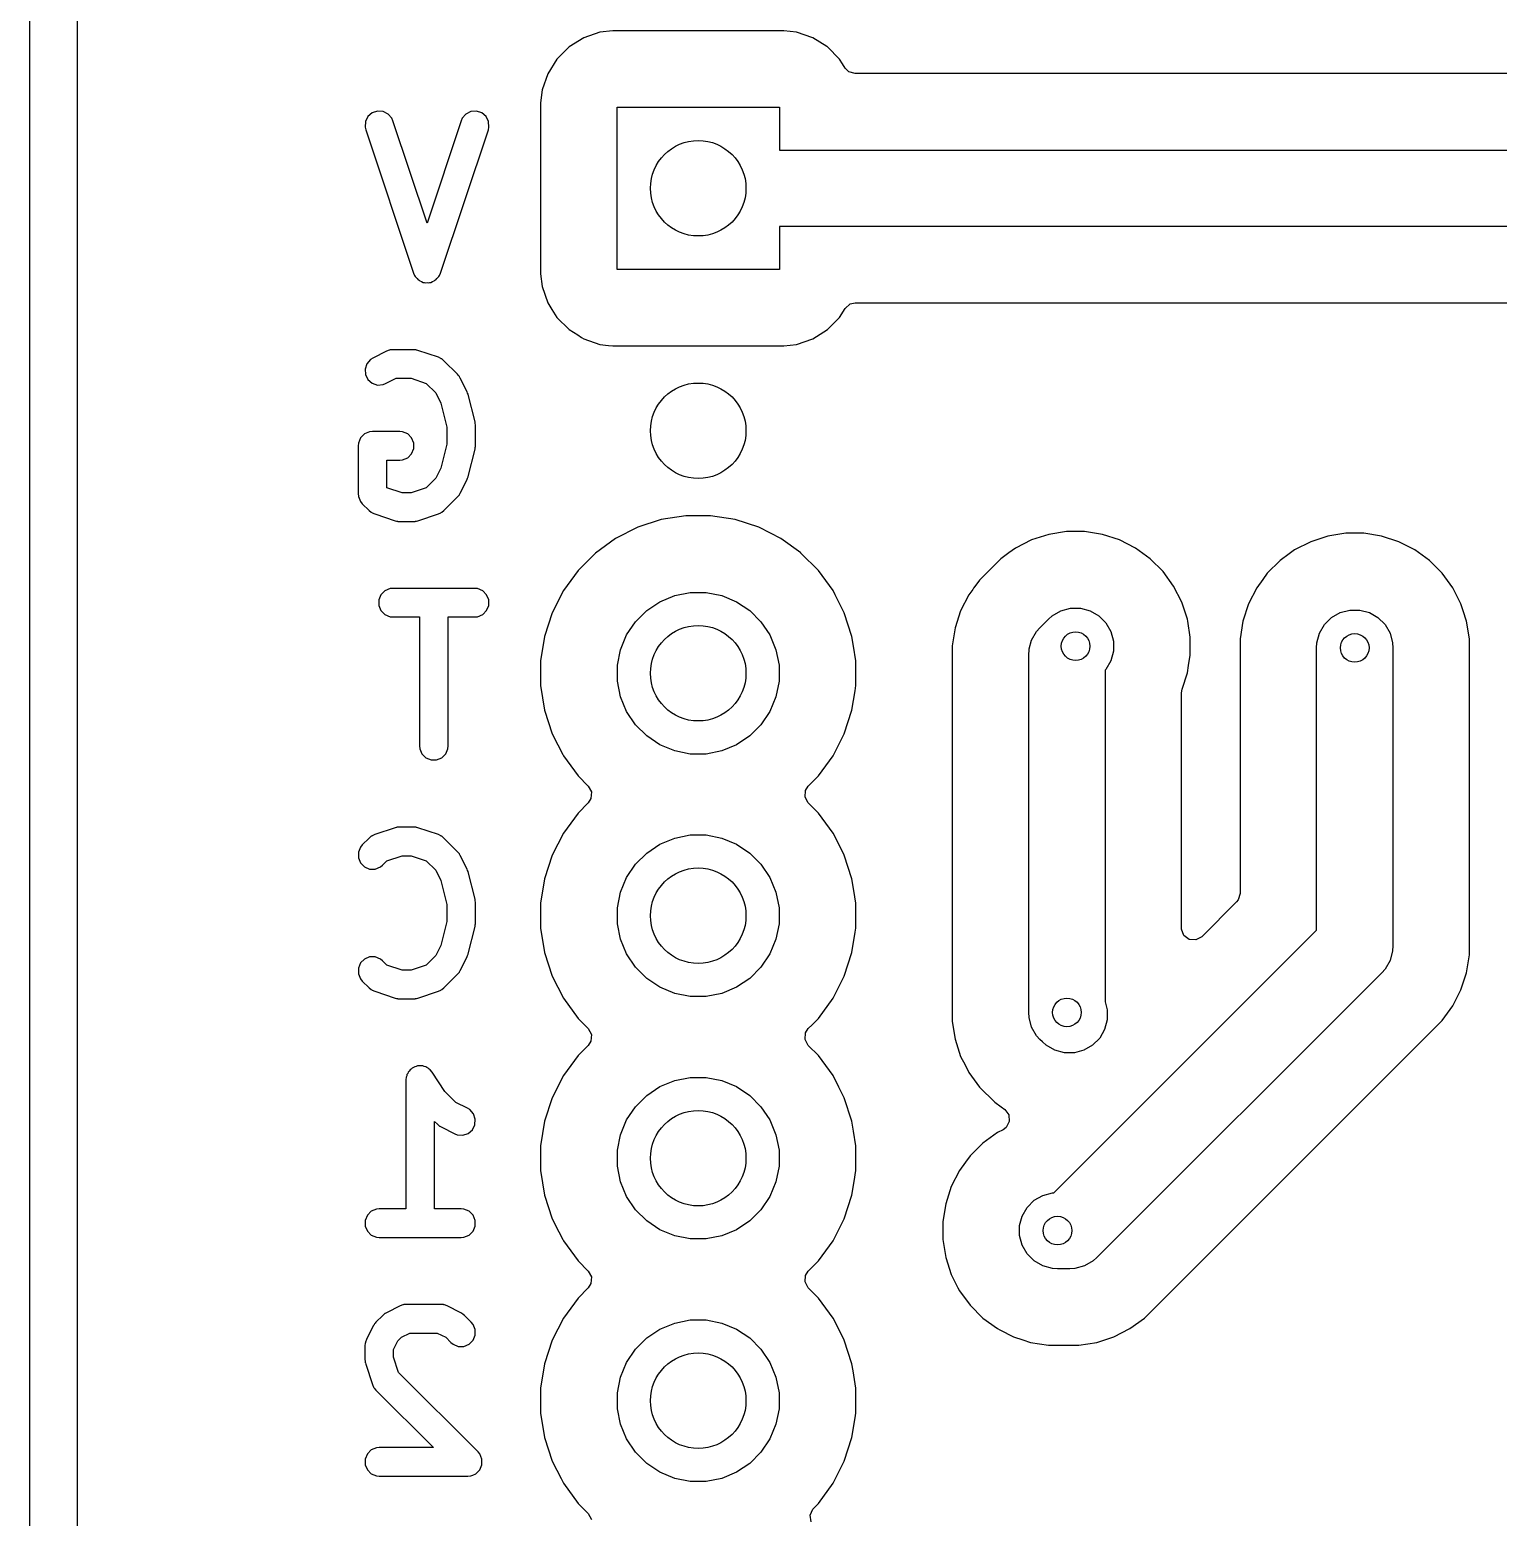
# Model space of a CAD drawing. Extents: x 44.5 to 133, y -119 to -55.5.
# Drawn here: x 44.5 to 59.88, y -101.88 to -86.3 of the extents above; entities that cross this region are included whole.
import ezdxf

# ---------------------------------------------------------------- set-up
doc = ezdxf.new("R2010")
doc.units = 0
doc.layers.add('BLACK', color=7, linetype='CONTINUOUS')

msp = doc.modelspace()

# ---------------------------------------------------------------- linework, layer by layer
at = {"layer": 'BLACK', "linetype": 'CONTINUOUS'}
for p, q in [((44.5, -119), (44.5, -55.5)), ((45.0005, -88.957553), (45.0005, -85.497625)), ((50.605039, -86.3095), (50.47075, -86.32463)), ((50.605046, -86.3095), (50.605039, -86.3095)), ((52.394954, -86.3095), (50.605046, -86.3095)), ((52.39496, -86.3095), (52.394954, -86.3095)), ((52.529249, -86.32463), (52.39496, -86.3095)), ((50.300476, -86.384211), (50.147737, -86.480184)), ((50.470745, -86.324631), (50.300476, -86.384211)), ((50.47075, -86.32463), (50.470745, -86.324631)), ((52.529254, -86.324631), (52.529249, -86.32463)), ((52.699523, -86.384211), (52.529254, -86.324631)), ((52.84658, -86.476614), (52.699523, -86.384211)), ((50.020184, -86.607737), (49.924211, -86.760476)), ((50.147737, -86.480184), (50.020184, -86.607737)), ((52.852262, -86.480184), (52.84658, -86.476614)), ((52.979816, -86.607738), (52.852262, -86.480184)), ((53.010351, -86.656334), (52.979816, -86.607738)), ((49.924211, -86.760476), (49.864631, -86.930745)), ((53.038713, -86.701472), (53.010351, -86.656334)), ((53.076668, -86.739815), (53.038713, -86.701472)), ((53.143707, -86.7595), (53.076668, -86.739815)), ((62.095919, -86.7595), (53.143707, -86.7595)), ((49.86463, -86.93075), (49.8495, -87.065039)), ((49.864631, -86.930745), (49.86463, -86.93075)), ((49.8495, -87.065039), (49.8495, -88.85496)), ((48.041275, -87.208861), (48.015101, -87.261208)), ((48.085489, -87.170514), (48.041275, -87.208861)), ((48.141013, -87.152006), (48.085489, -87.170514)), ((48.199394, -87.156155), (48.141013, -87.152006)), ((48.251741, -87.182329), (48.199394, -87.156155)), ((48.290088, -87.226543), (48.251741, -87.182329)), ((48.302076, -87.253394), (48.290088, -87.226543)), ((49.02946, -87.226543), (49.017472, -87.253394)), ((49.067807, -87.182328), (49.02946, -87.226543)), ((49.120155, -87.156155), (49.067807, -87.182328)), ((49.178535, -87.152005), (49.120155, -87.156155)), ((49.234059, -87.170514), (49.178535, -87.152005)), ((49.278273, -87.208861), (49.234059, -87.170514)), ((49.304447, -87.261208), (49.278273, -87.208861)), ((50.65, -88.81), (50.65, -87.11)), ((50.65, -87.11), (52.35, -87.11)), ((52.35, -87.11), (52.35, -87.56)), ((48.015101, -87.261208), (48.010952, -87.319589)), ((48.010952, -87.319589), (48.017472, -87.348262)), ((48.017472, -87.348262), (48.517472, -88.848262)), ((48.659774, -88.326486), (48.302076, -87.253394)), ((49.017472, -87.253394), (48.659774, -88.326486)), ((48.802076, -88.848262), (49.302077, -87.348262)), ((49.302077, -87.348262), (49.308597, -87.319588)), ((49.308597, -87.319588), (49.304447, -87.261208)), ((52.35, -87.56), (53.5517, -87.56)), ((53.5517, -87.56), (62.99, -87.56)), ((53.5517, -88.36), (52.35, -88.36)), ((52.35, -88.36), (52.35, -88.81)), ((63.69, -88.36), (53.5517, -88.36)), ((52.35, -88.81), (50.65, -88.81)), ((45.0005, -91.457553), (45.0005, -88.957553)), ((48.517472, -88.848262), (48.52946, -88.875113)), ((48.52946, -88.875113), (48.536482, -88.88321)), ((48.536482, -88.88321), (48.541275, -88.892795)), ((48.541275, -88.892795), (48.555481, -88.905116)), ((48.555481, -88.905116), (48.567807, -88.919328)), ((48.567807, -88.919328), (48.577394, -88.924121)), ((48.577394, -88.924121), (48.585489, -88.931142)), ((48.585489, -88.931142), (48.603331, -88.937089)), ((48.603331, -88.937089), (48.620155, -88.945501)), ((48.620155, -88.945501), (48.630845, -88.94626)), ((48.630845, -88.94626), (48.641013, -88.94965)), ((48.641013, -88.94965), (48.659769, -88.948317)), ((48.659769, -88.948317), (48.678535, -88.949651)), ((48.678535, -88.949651), (48.688705, -88.94626)), ((48.688705, -88.94626), (48.699394, -88.945501)), ((48.699394, -88.945501), (48.716215, -88.93709)), ((48.716215, -88.93709), (48.734059, -88.931142)), ((48.734059, -88.931142), (48.742155, -88.924119)), ((48.742155, -88.924119), (48.751741, -88.919327)), ((48.751741, -88.919327), (48.764064, -88.905118)), ((48.764064, -88.905118), (48.778273, -88.892795)), ((48.778273, -88.892795), (48.783065, -88.883209)), ((48.783065, -88.883209), (48.790088, -88.875113)), ((48.790088, -88.875113), (48.802076, -88.848262)), ((49.8495, -88.85496), (49.86463, -88.989249)), ((49.86463, -88.989249), (49.864631, -88.989254)), ((49.864631, -88.989254), (49.924211, -89.159523)), ((49.924211, -89.159523), (49.96793, -89.229101)), ((49.96793, -89.229101), (50.020184, -89.312262)), ((52.979816, -89.312262), (53.038713, -89.218528)), ((53.038713, -89.218528), (53.091048, -89.172237)), ((53.091048, -89.172237), (53.143707, -89.1605)), ((53.143707, -89.1605), (53.457219, -89.1605)), ((53.457219, -89.1605), (62.219114, -89.1605)), ((50.020184, -89.312262), (50.147738, -89.439816)), ((52.852262, -89.439816), (52.979816, -89.312262)), ((50.147738, -89.439816), (50.23808, -89.496582)), ((50.23808, -89.496582), (50.277902, -89.521604)), ((50.277902, -89.521604), (50.300478, -89.535789)), ((50.300478, -89.535789), (50.470745, -89.595368)), ((52.529255, -89.595368), (52.699522, -89.535789)), ((52.699522, -89.535789), (52.852262, -89.439816)), ((48.092692, -89.738093), (48.067806, -89.753758)), ((48.23555, -89.666664), (48.092692, -89.738093)), ((48.263013, -89.656154), (48.23555, -89.666664)), ((48.26839, -89.655771), (48.263013, -89.656154)), ((48.273368, -89.65371), (48.26839, -89.655771)), ((48.302632, -89.650828), (48.273368, -89.65371)), ((48.516917, -89.650828), (48.302632, -89.650828)), ((48.531728, -89.652286), (48.516917, -89.650828)), ((48.535678, -89.652006), (48.531728, -89.652286)), ((48.540872, -89.653187), (48.535678, -89.652006)), ((48.546181, -89.65371), (48.540872, -89.653187)), ((48.549843, -89.655227), (48.546181, -89.65371)), ((48.564351, -89.658526), (48.549843, -89.655227)), ((48.778637, -89.729954), (48.564351, -89.658526)), ((48.805488, -89.741943), (48.778637, -89.729954)), ((48.809558, -89.745473), (48.805488, -89.741943)), ((48.814538, -89.747536), (48.809558, -89.745473)), ((50.470745, -89.595368), (50.47075, -89.595369)), ((50.47075, -89.595369), (50.561246, -89.605565)), ((50.561246, -89.605565), (50.60504, -89.610499)), ((50.60504, -89.610499), (50.605043, -89.6105)), ((50.605043, -89.6105), (50.605046, -89.6105)), ((50.605046, -89.6105), (52.394957, -89.6105)), ((52.394957, -89.6105), (52.394958, -89.610499)), ((52.394958, -89.610499), (52.462104, -89.602934)), ((52.462104, -89.602934), (52.529249, -89.595369)), ((52.529249, -89.595369), (52.529252, -89.595368)), ((52.529252, -89.595368), (52.529255, -89.595368)), ((48.02946, -89.797973), (48.010952, -89.853495)), ((48.010952, -89.853495), (48.0151, -89.911876)), ((48.067806, -89.753758), (48.02946, -89.797973)), ((48.837269, -89.766191), (48.814538, -89.747536)), ((48.980126, -89.909048), (48.837269, -89.766191)), ((48.0151, -89.911876), (48.041275, -89.964225)), ((48.041275, -89.964225), (48.08549, -90.002571)), ((48.08549, -90.002571), (48.141012, -90.021079)), ((48.141012, -90.021079), (48.199393, -90.016931)), ((48.199393, -90.016931), (48.226856, -90.006421)), ((48.226856, -90.006421), (48.338042, -89.950828)), ((48.338042, -89.950828), (48.492577, -89.950828)), ((48.492577, -89.950828), (48.650175, -90.003361)), ((48.650175, -90.003361), (48.750782, -90.103968)), ((48.989566, -89.92055), (48.980126, -89.909048)), ((48.992559, -89.923146), (48.989566, -89.92055)), ((48.995397, -89.927655), (48.992559, -89.923146)), ((48.998781, -89.931778), (48.995397, -89.927655)), ((49.000297, -89.93544), (48.998781, -89.931778)), ((49.008224, -89.948032), (49.000297, -89.93544)), ((49.079653, -90.090888), (49.008224, -89.948032)), ((48.750782, -90.103968), (48.803961, -90.210327)), ((48.803961, -90.210327), (48.866917, -90.462148)), ((49.080472, -90.09303), (49.079653, -90.090888)), ((49.081117, -90.0939), (49.080472, -90.09303)), ((49.085501, -90.106171), (49.081117, -90.0939)), ((49.090162, -90.118352), (49.085501, -90.106171)), ((49.090238, -90.119432), (49.090162, -90.118352)), ((49.09101, -90.121591), (49.090238, -90.119432)), ((49.162438, -90.407305), (49.09101, -90.121591)), ((48.059082, -90.510853), (48.00501, -90.533251)), ((48.088346, -90.507971), (48.059082, -90.510853)), ((48.37406, -90.507971), (48.088346, -90.507971)), ((48.403324, -90.510853), (48.37406, -90.507971)), ((48.457396, -90.533251), (48.403324, -90.510853)), ((48.866917, -90.462148), (48.866917, -90.639507)), ((49.163187, -90.412376), (49.162438, -90.407305)), ((49.164035, -90.414421), (49.163187, -90.412376)), ((49.16512, -90.425443), (49.164035, -90.414421)), ((49.16674, -90.436394), (49.16512, -90.425443)), ((49.166414, -90.438581), (49.16674, -90.436394)), ((49.166917, -90.443685), (49.166414, -90.438581)), ((49.166917, -90.657971), (49.166917, -90.443685)), ((47.941228, -90.628707), (47.938346, -90.657971)), ((47.938346, -90.657971), (47.938346, -91.157971)), ((47.963626, -90.574635), (47.941228, -90.628707)), ((48.00501, -90.533251), (47.963626, -90.574635)), ((48.49878, -90.574635), (48.457396, -90.533251)), ((48.521178, -90.628707), (48.49878, -90.574635)), ((48.521178, -90.687235), (48.521178, -90.628707)), ((48.866917, -90.639507), (48.803961, -90.891328)), ((49.164035, -90.687235), (49.16512, -90.676212)), ((49.16512, -90.676212), (49.16674, -90.665262)), ((49.166414, -90.663074), (49.166917, -90.657971)), ((49.16674, -90.665262), (49.166414, -90.663074)), ((48.238346, -91.095839), (48.238346, -90.807971)), ((48.238346, -90.807971), (48.37406, -90.807971)), ((48.37406, -90.807971), (48.403324, -90.805089)), ((48.403324, -90.805089), (48.457396, -90.782691)), ((48.457396, -90.782691), (48.49878, -90.741307)), ((48.49878, -90.741307), (48.521178, -90.687235)), ((49.09101, -90.980065), (49.162438, -90.694351)), ((49.162438, -90.694351), (49.163187, -90.689279)), ((49.163187, -90.689279), (49.164035, -90.687235)), ((48.803961, -90.891328), (48.750782, -90.997688)), ((49.085501, -90.995484), (49.090162, -90.983304)), ((49.090162, -90.983304), (49.090238, -90.982223)), ((49.090238, -90.982223), (49.09101, -90.980065)), ((48.2408, -91.098294), (48.238346, -91.095839)), ((48.398403, -91.150828), (48.2408, -91.098294)), ((48.650176, -91.098294), (48.492574, -91.150828)), ((48.750782, -90.997688), (48.650176, -91.098294)), ((49.008224, -91.153624), (49.079653, -91.010768)), ((49.079653, -91.010768), (49.080472, -91.008625)), ((49.080472, -91.008625), (49.081117, -91.007756)), ((49.081117, -91.007756), (49.085501, -90.995484)), ((47.938346, -91.157971), (47.941228, -91.187235)), ((47.941228, -91.187235), (47.963626, -91.241307)), ((47.963626, -91.241307), (47.963629, -91.24131)), ((47.963629, -91.24131), (47.982279, -91.264036)), ((47.982279, -91.264036), (48.053707, -91.335465)), ((48.492574, -91.150828), (48.398403, -91.150828)), ((48.837269, -91.335466), (48.980126, -91.192608)), ((48.980126, -91.192608), (48.989564, -91.181106)), ((48.989564, -91.181106), (48.992559, -91.17851)), ((48.992559, -91.17851), (48.995399, -91.173996)), ((48.995399, -91.173996), (48.998781, -91.169877)), ((48.998781, -91.169877), (49.000296, -91.166217)), ((49.000296, -91.166217), (49.008224, -91.153624)), ((45.0005, -93.955828), (45.0005, -91.457553)), ((48.053707, -91.335465), (48.076438, -91.35412)), ((48.076438, -91.35412), (48.081414, -91.356181)), ((48.081414, -91.356181), (48.085489, -91.359715)), ((48.085489, -91.359715), (48.11234, -91.371703)), ((48.11234, -91.371703), (48.326626, -91.443131)), ((48.326626, -91.443131), (48.341138, -91.44643)), ((48.341138, -91.44643), (48.344796, -91.447946)), ((48.344796, -91.447946), (48.350098, -91.448468)), ((48.350098, -91.448468), (48.3553, -91.449651)), ((48.3553, -91.449651), (48.359254, -91.449369)), ((48.359254, -91.449369), (48.37406, -91.450828)), ((48.37406, -91.450828), (48.516917, -91.450828)), ((48.516917, -91.450828), (48.531722, -91.449369)), ((48.531722, -91.449369), (48.535677, -91.449651)), ((48.535677, -91.449651), (48.540878, -91.448468)), ((48.540878, -91.448468), (48.546181, -91.447946)), ((48.546181, -91.447946), (48.549838, -91.44643)), ((48.549838, -91.44643), (48.564351, -91.443131)), ((48.564351, -91.443131), (48.778637, -91.371703)), ((48.778637, -91.371703), (48.805488, -91.359715)), ((48.805488, -91.359715), (48.809559, -91.356183)), ((48.809559, -91.356183), (48.814539, -91.354121)), ((48.814539, -91.354121), (48.837269, -91.335466)), ((51.113506, -91.43014), (50.866423, -91.510422)), ((51.370098, -91.3895), (51.113506, -91.43014)), ((51.370103, -91.3895), (51.370098, -91.3895)), ((51.629897, -91.3895), (51.370103, -91.3895)), ((51.629902, -91.3895), (51.629897, -91.3895)), ((51.886493, -91.43014), (51.629902, -91.3895)), ((52.133576, -91.510422), (51.886493, -91.43014)), ((50.866423, -91.510422), (50.634945, -91.628368)), ((52.255497, -91.572545), (52.133576, -91.510422)), ((52.365051, -91.628366), (52.255497, -91.572545)), ((55.170181, -91.585259), (54.990463, -91.643654)), ((55.356814, -91.5557), (55.170181, -91.585259)), ((55.356819, -91.5557), (55.356814, -91.5557)), ((55.545782, -91.5557), (55.356819, -91.5557)), ((55.545787, -91.5557), (55.545782, -91.5557)), ((55.732414, -91.585259), (55.545787, -91.5557)), ((55.732416, -91.585259), (55.732414, -91.585259)), ((55.732418, -91.58526), (55.732416, -91.585259)), ((55.912132, -91.643653), (55.732418, -91.58526)), ((58.093481, -91.603459), (57.913763, -91.661854)), ((58.280114, -91.5739), (58.093481, -91.603459)), ((58.280119, -91.5739), (58.280114, -91.5739)), ((58.469081, -91.5739), (58.280119, -91.5739)), ((58.469086, -91.5739), (58.469081, -91.5739)), ((58.655718, -91.603459), (58.469086, -91.5739)), ((58.835436, -91.661854), (58.655718, -91.603459)), ((50.634945, -91.628368), (50.424774, -91.781066)), ((52.365053, -91.628367), (52.365051, -91.628366)), ((52.365054, -91.628368), (52.365053, -91.628367)), ((52.572666, -91.779207), (52.365054, -91.628368)), ((54.8221, -91.72944), (54.753603, -91.779207)), ((54.990463, -91.643654), (54.8221, -91.72944)), ((56.080499, -91.72944), (55.912132, -91.643653)), ((56.233374, -91.84051), (56.080499, -91.72944)), ((57.7454, -91.74764), (57.686741, -91.790259)), ((57.913763, -91.661854), (57.7454, -91.74764)), ((58.975045, -91.732989), (58.835436, -91.661854)), ((59.003799, -91.74764), (58.975045, -91.732989)), ((59.156673, -91.85871), (59.003799, -91.74764)), ((50.424768, -91.781071), (50.241071, -91.964768)), ((50.424774, -91.781066), (50.424768, -91.781071)), ((52.575229, -91.781069), (52.572666, -91.779207)), ((52.758931, -91.964771), (52.575229, -91.781069)), ((54.669223, -91.840513), (54.444812, -92.064923)), ((54.669225, -91.840512), (54.669223, -91.840513)), ((54.669227, -91.84051), (54.669225, -91.840512)), ((54.753603, -91.779207), (54.669227, -91.84051)), ((56.36699, -91.974126), (56.233374, -91.84051)), ((57.592524, -91.858712), (57.458912, -91.992324)), ((57.592525, -91.858712), (57.592524, -91.858712)), ((57.592527, -91.85871), (57.592525, -91.858712)), ((57.686741, -91.790259), (57.592527, -91.85871)), ((59.29029, -91.992327), (59.156673, -91.85871)), ((50.241066, -91.964774), (50.088368, -92.174945)), ((50.241071, -91.964768), (50.241066, -91.964774)), ((52.911634, -92.174949), (52.758931, -91.964771)), ((54.444807, -92.064929), (54.386488, -92.1452)), ((54.444812, -92.064923), (54.444807, -92.064929)), ((56.47806, -92.127001), (56.36699, -91.974126)), ((57.41121, -92.057979), (57.34784, -92.1452)), ((57.45891, -91.992327), (57.41121, -92.057979)), ((57.458912, -91.992325), (57.45891, -91.992327)), ((57.458912, -91.992324), (57.458912, -91.992325)), ((59.40136, -92.145201), (59.29029, -91.992327)), ((48.177912, -92.217492), (48.155514, -92.271564)), ((48.219296, -92.176108), (48.177912, -92.217492)), ((48.273368, -92.15371), (48.219296, -92.176108)), ((48.302632, -92.150828), (48.273368, -92.15371)), ((49.159774, -92.150828), (48.302632, -92.150828)), ((49.189038, -92.15371), (49.159774, -92.150828)), ((49.24311, -92.176108), (49.189038, -92.15371)), ((49.284494, -92.217492), (49.24311, -92.176108)), ((49.306892, -92.271564), (49.284494, -92.217492)), ((50.088368, -92.174945), (49.970422, -92.406423)), ((51.099313, -92.290367), (51.253258, -92.226601)), ((51.253258, -92.226601), (51.416685, -92.194093)), ((51.416685, -92.194093), (51.583315, -92.194093)), ((51.583315, -92.194093), (51.746742, -92.226601)), ((51.746742, -92.226601), (51.900687, -92.290367)), ((52.933468, -92.217801), (52.911634, -92.174949)), ((53.029577, -92.406423), (52.933468, -92.217801)), ((54.33374, -92.2178), (54.247954, -92.386163)), ((54.374899, -92.161151), (54.33374, -92.2178)), ((54.382788, -92.150292), (54.374899, -92.161151)), ((54.386488, -92.1452), (54.382788, -92.150292)), ((56.563847, -92.295368), (56.47806, -92.127001)), ((57.34784, -92.1452), (57.262054, -92.313563)), ((59.416515, -92.174945), (59.40136, -92.145201)), ((59.487145, -92.313563), (59.416515, -92.174945)), ((48.155514, -92.271564), (48.155514, -92.330092)), ((48.155514, -92.330092), (48.177912, -92.384164)), ((48.177912, -92.384164), (48.219296, -92.425548)), ((49.24311, -92.425548), (49.284494, -92.384164)), ((49.284494, -92.384164), (49.306892, -92.330092)), ((49.306892, -92.330092), (49.306892, -92.271564)), ((50.842941, -92.500766), (50.960766, -92.382941)), ((50.960766, -92.382941), (51.099313, -92.290367)), ((51.900687, -92.290367), (52.039234, -92.382941)), ((52.039234, -92.382941), (52.157059, -92.500766)), ((54.247954, -92.386163), (54.189559, -92.565881)), ((55.207795, -92.438859), (55.298227, -92.386648)), ((55.298227, -92.386648), (55.39909, -92.359622)), ((55.39909, -92.359622), (55.50351, -92.359622)), ((55.50351, -92.359622), (55.604374, -92.386648)), ((55.604374, -92.386648), (55.694805, -92.438859)), ((56.62224, -92.475082), (56.563847, -92.295368)), ((57.262054, -92.313563), (57.203659, -92.493281)), ((58.221527, -92.404848), (58.32239, -92.377822)), ((58.32239, -92.377822), (58.42681, -92.377822)), ((58.42681, -92.377822), (58.527673, -92.404848)), ((59.487145, -92.313565), (59.487145, -92.313563)), ((59.487147, -92.313568), (59.487145, -92.313565)), ((59.510735, -92.386163), (59.487147, -92.313568)), ((59.54554, -92.493281), (59.510735, -92.386163)), ((48.219296, -92.425548), (48.273368, -92.447946)), ((48.273368, -92.447946), (48.302632, -92.450828)), ((48.302632, -92.450828), (48.581203, -92.450828)), ((48.581203, -92.450828), (48.581203, -93.800828)), ((48.881203, -93.800828), (48.881203, -92.450828)), ((48.881203, -92.450828), (49.159774, -92.450828)), ((49.159774, -92.450828), (49.189038, -92.447946)), ((49.189038, -92.447946), (49.24311, -92.425548)), ((49.970422, -92.406423), (49.89014, -92.653506)), ((50.750367, -92.639313), (50.842941, -92.500766)), ((52.157059, -92.500766), (52.249633, -92.639313)), ((53.029577, -92.406425), (53.029577, -92.406423)), ((53.029579, -92.406428), (53.029577, -92.406425)), ((53.10986, -92.653507), (53.029579, -92.406428)), ((55.077657, -92.564157), (55.168458, -92.473357)), ((55.168458, -92.473357), (55.207795, -92.438859)), ((55.694805, -92.438859), (55.768641, -92.512695)), ((55.768641, -92.512695), (55.820852, -92.603126)), ((56.625571, -92.496113), (56.62224, -92.475082)), ((56.6518, -92.661712), (56.625571, -92.496113)), ((57.203659, -92.493281), (57.1741, -92.679913)), ((58.005048, -92.621327), (58.057259, -92.530895)), ((58.057259, -92.530895), (58.131095, -92.457059)), ((58.131095, -92.457059), (58.221527, -92.404848)), ((58.527673, -92.404848), (58.618105, -92.457059)), ((58.618105, -92.457059), (58.691941, -92.530895)), ((58.691941, -92.530895), (58.744152, -92.621327)), ((59.5751, -92.679913), (59.54554, -92.493281)), ((49.89014, -92.653506), (49.8495, -92.910097)), ((50.686601, -92.793258), (50.750367, -92.639313)), ((52.249633, -92.639313), (52.313399, -92.793258)), ((53.12615, -92.756358), (53.10986, -92.653507)), ((54.189559, -92.565881), (54.16, -92.752513)), ((54.966946, -92.783505), (54.990948, -92.693926)), ((54.990948, -92.693926), (55.043159, -92.603495)), ((55.043159, -92.603495), (55.077657, -92.564157)), ((55.820852, -92.603126), (55.847878, -92.70399)), ((55.847878, -92.70399), (55.847878, -92.80841)), ((56.6518, -92.850686), (56.6518, -92.661712)), ((57.1741, -92.679913), (57.1741, -95.346874)), ((57.978022, -92.72219), (58.005048, -92.621327)), ((58.744152, -92.621327), (58.771178, -92.72219)), ((59.5751, -95.989987), (59.5751, -92.679913)), ((50.654093, -92.956685), (50.686601, -92.793258)), ((52.313399, -92.793258), (52.345907, -92.956685)), ((53.1505, -92.910097), (53.12615, -92.756358)), ((54.16, -92.752513), (54.16, -96.687386)), ((54.9605, -92.847), (54.963922, -92.79479)), ((54.9605, -96.5929), (54.9605, -92.847)), ((54.963922, -92.79479), (54.966946, -92.783505)), ((55.847878, -92.80841), (55.820852, -92.909273)), ((56.634906, -92.95735), (56.6518, -92.850686)), ((57.9746, -92.7744), (57.978022, -92.72219)), ((57.9746, -95.729814), (57.9746, -92.7744)), ((58.771178, -92.72219), (58.7746, -92.7744)), ((58.7746, -92.7744), (58.7746, -95.8955)), ((49.8495, -92.910097), (49.8495, -93.169902)), ((50.654093, -93.123315), (50.654093, -92.956685)), ((52.345907, -92.956685), (52.345907, -93.123315)), ((53.1505, -93.169902), (53.1505, -92.910097)), ((55.768641, -92.999705), (55.7605, -93.008987)), ((55.7605, -93.008987), (55.7605, -96.482972)), ((55.820852, -92.909273), (55.768641, -92.999705)), ((56.62224, -93.037318), (56.634906, -92.95735)), ((49.8495, -93.169902), (49.89014, -93.426493)), ((50.686601, -93.286742), (50.654093, -93.123315)), ((52.345907, -93.123315), (52.313399, -93.286742)), ((53.14215, -93.222619), (53.1505, -93.169902)), ((56.567068, -93.207117), (56.62224, -93.037318)), ((50.750367, -93.440687), (50.686601, -93.286742)), ((52.313399, -93.286742), (52.249633, -93.440687)), ((53.10986, -93.426493), (53.14215, -93.222619)), ((56.561, -93.245433), (56.567068, -93.207117)), ((56.561, -95.711974), (56.561, -93.245433)), ((49.89014, -93.426493), (49.970422, -93.673576)), ((50.842941, -93.579234), (50.750367, -93.440687)), ((52.249633, -93.440687), (52.157059, -93.579234)), ((53.029579, -93.673572), (53.10986, -93.426493)), ((50.960766, -93.697059), (50.842941, -93.579234)), ((52.157059, -93.579234), (52.039234, -93.697059)), ((49.970422, -93.673576), (50.030305, -93.7911)), ((50.030305, -93.7911), (50.081134, -93.890858)), ((51.099313, -93.789633), (50.960766, -93.697059)), ((51.253258, -93.853399), (51.099313, -93.789633)), ((51.900687, -93.789633), (51.746742, -93.853399)), ((52.039234, -93.697059), (51.900687, -93.789633)), ((52.911634, -93.905051), (53.029579, -93.673572)), ((48.581203, -93.800828), (48.584085, -93.830092)), ((48.584085, -93.830092), (48.606483, -93.884164)), ((48.606483, -93.884164), (48.647867, -93.925548)), ((48.647867, -93.925548), (48.701939, -93.947946)), ((48.701939, -93.947946), (48.760467, -93.947946)), ((48.760467, -93.947946), (48.814539, -93.925548)), ((48.814539, -93.925548), (48.855923, -93.884164)), ((48.855923, -93.884164), (48.878321, -93.830092)), ((48.878321, -93.830092), (48.881203, -93.800828)), ((50.081134, -93.890858), (50.088368, -93.905054)), ((50.088368, -93.905054), (50.241066, -94.115225)), ((51.416685, -93.885907), (51.253258, -93.853399)), ((51.583315, -93.885907), (51.416685, -93.885907)), ((51.746742, -93.853399), (51.583315, -93.885907)), ((52.758931, -94.115229), (52.911634, -93.905051)), ((45.0005, -96.457553), (45.0005, -93.955828)), ((50.241066, -94.115225), (50.241071, -94.115231)), ((50.241071, -94.115231), (50.348159, -94.222319)), ((50.348159, -94.222319), (50.381644, -94.283642)), ((52.62334, -94.266666), (52.651841, -94.222319)), ((52.651841, -94.222319), (52.691841, -94.182319)), ((52.691841, -94.182319), (52.758931, -94.115229)), ((50.348159, -94.397681), (50.241071, -94.504768)), ((50.37666, -94.353334), (50.348159, -94.397681)), ((50.381644, -94.283642), (50.37666, -94.353334)), ((52.618356, -94.336358), (52.62334, -94.266666)), ((52.651841, -94.397681), (52.618356, -94.336358)), ((52.758931, -94.504771), (52.651841, -94.397681)), ((50.241066, -94.504774), (50.088368, -94.714945)), ((50.241071, -94.504768), (50.241066, -94.504774)), ((52.911634, -94.714949), (52.758931, -94.504771)), ((48.11234, -94.729955), (48.085489, -94.741943)), ((48.326625, -94.658526), (48.11234, -94.729955)), ((48.341134, -94.655226), (48.326625, -94.658526)), ((48.344796, -94.65371), (48.341134, -94.655226)), ((48.350104, -94.653187), (48.344796, -94.65371)), ((48.355299, -94.652006), (48.350104, -94.653187)), ((48.359248, -94.652286), (48.355299, -94.652006)), ((48.37406, -94.650828), (48.359248, -94.652286)), ((48.516917, -94.650828), (48.37406, -94.650828)), ((48.531728, -94.652286), (48.516917, -94.650828)), ((48.535678, -94.652006), (48.531728, -94.652286)), ((48.540872, -94.653187), (48.535678, -94.652006)), ((48.546181, -94.65371), (48.540872, -94.653187)), ((48.549843, -94.655227), (48.546181, -94.65371)), ((48.564351, -94.658526), (48.549843, -94.655227)), ((48.778637, -94.729954), (48.564351, -94.658526)), ((48.805488, -94.741943), (48.778637, -94.729954)), ((50.088368, -94.714945), (49.970422, -94.946423)), ((52.974762, -94.838845), (52.911634, -94.714949)), ((47.963625, -94.86035), (47.941228, -94.914422)), ((47.98228, -94.837619), (47.963625, -94.86035)), ((48.053708, -94.766191), (47.98228, -94.837619)), ((48.076438, -94.747536), (48.053708, -94.766191)), ((48.081418, -94.745472), (48.076438, -94.747536)), ((48.085489, -94.741943), (48.081418, -94.745472)), ((48.809558, -94.745473), (48.805488, -94.741943)), ((48.814538, -94.747536), (48.809558, -94.745473)), ((48.837269, -94.766191), (48.814538, -94.747536)), ((48.980126, -94.909048), (48.837269, -94.766191)), ((50.960766, -94.922941), (51.099313, -94.830367)), ((51.099313, -94.830367), (51.253258, -94.766601)), ((51.253258, -94.766601), (51.416685, -94.734093)), ((51.416685, -94.734093), (51.583315, -94.734093)), ((51.583315, -94.734093), (51.746742, -94.766601)), ((51.746742, -94.766601), (51.900687, -94.830367)), ((51.900687, -94.830367), (52.039234, -94.922941)), ((53.029577, -94.946423), (52.974762, -94.838845)), ((47.941228, -94.914422), (47.941228, -94.972948)), ((47.941228, -94.972948), (47.963625, -95.02702)), ((47.963625, -95.02702), (48.005011, -95.068406)), ((48.194412, -95.049751), (48.240801, -95.003361)), ((48.240801, -95.003361), (48.398403, -94.950828)), ((48.398403, -94.950828), (48.492577, -94.950828)), ((48.492577, -94.950828), (48.650175, -95.003361)), ((48.650175, -95.003361), (48.750782, -95.103968)), ((48.989566, -94.92055), (48.980126, -94.909048)), ((48.992559, -94.923146), (48.989566, -94.92055)), ((48.995397, -94.927655), (48.992559, -94.923146)), ((48.998781, -94.931778), (48.995397, -94.927655)), ((49.000297, -94.93544), (48.998781, -94.931778)), ((49.008224, -94.948032), (49.000297, -94.93544)), ((49.079653, -95.090888), (49.008224, -94.948032)), ((49.970422, -94.946423), (49.89014, -95.193506)), ((50.750367, -95.179313), (50.842941, -95.040766)), ((50.842941, -95.040766), (50.960766, -94.922941)), ((52.039234, -94.922941), (52.157059, -95.040766)), ((52.157059, -95.040766), (52.249633, -95.179313)), ((53.029577, -94.946425), (53.029577, -94.946423)), ((53.029579, -94.946428), (53.029577, -94.946425)), ((53.10986, -95.193507), (53.029579, -94.946428)), ((48.005011, -95.068406), (48.059083, -95.090803)), ((48.059083, -95.090803), (48.117609, -95.090803)), ((48.117609, -95.090803), (48.171681, -95.068406)), ((48.171681, -95.068406), (48.194412, -95.049751)), ((48.750782, -95.103968), (48.803961, -95.210327)), ((49.080472, -95.09303), (49.079653, -95.090888)), ((49.081117, -95.0939), (49.080472, -95.09303)), ((49.085501, -95.106171), (49.081117, -95.0939)), ((49.090162, -95.118352), (49.085501, -95.106171)), ((49.090238, -95.119432), (49.090162, -95.118352)), ((49.09101, -95.121591), (49.090238, -95.119432)), ((49.162438, -95.407305), (49.09101, -95.121591)), ((49.89014, -95.193506), (49.8495, -95.450097)), ((50.686601, -95.333258), (50.750367, -95.179313)), ((52.249633, -95.179313), (52.313399, -95.333258)), ((53.128947, -95.314021), (53.10986, -95.193507)), ((48.803961, -95.210327), (48.866917, -95.462148)), ((50.654093, -95.496685), (50.686601, -95.333258)), ((52.313399, -95.333258), (52.345907, -95.496685)), ((53.1505, -95.450097), (53.128947, -95.314021)), ((57.1741, -95.346874), (57.154415, -95.413913)), ((48.866917, -95.462148), (48.866917, -95.639507)), ((49.163187, -95.412376), (49.162438, -95.407305)), ((49.164035, -95.414421), (49.163187, -95.412376)), ((49.16512, -95.425443), (49.164035, -95.414421)), ((49.16674, -95.436394), (49.16512, -95.425443)), ((49.166414, -95.438581), (49.16674, -95.436394)), ((49.166917, -95.443685), (49.166414, -95.438581)), ((49.166917, -95.657971), (49.166917, -95.443685)), ((49.8495, -95.450097), (49.8495, -95.709902)), ((50.654093, -95.663315), (50.654093, -95.496685)), ((52.345907, -95.496685), (52.345907, -95.663315)), ((53.1505, -95.709902), (53.1505, -95.450097)), ((57.137781, -95.434555), (56.772681, -95.799655)), ((57.154415, -95.413913), (57.137781, -95.434555)), ((48.866917, -95.639507), (48.803961, -95.891328)), ((49.16512, -95.676212), (49.16674, -95.665262)), ((49.166414, -95.663074), (49.166917, -95.657971)), ((49.16674, -95.665262), (49.166414, -95.663074)), ((50.686601, -95.826742), (50.654093, -95.663315)), ((52.345907, -95.663315), (52.313399, -95.826742)), ((49.09101, -95.980065), (49.162438, -95.694351)), ((49.162438, -95.694351), (49.163187, -95.689279)), ((49.163187, -95.689279), (49.164035, -95.687235)), ((49.164035, -95.687235), (49.16512, -95.676212)), ((49.8495, -95.709902), (49.89014, -95.966493)), ((53.10986, -95.966493), (53.143961, -95.751186)), ((53.143961, -95.751186), (53.1505, -95.709902)), ((55.223596, -98.480817), (57.9746, -95.729814)), ((56.561316, -95.72082), (56.561, -95.711974)), ((56.585733, -95.786284), (56.561316, -95.72082)), ((56.641666, -95.828156), (56.585733, -95.786284)), ((56.772681, -95.799655), (56.711358, -95.83314)), ((48.803961, -95.891328), (48.750782, -95.997688)), ((49.89014, -95.966493), (49.970422, -96.213576)), ((50.750367, -95.980687), (50.686601, -95.826742)), ((52.313399, -95.826742), (52.249633, -95.980687)), ((53.029579, -96.213572), (53.10986, -95.966493)), ((56.711358, -95.83314), (56.641666, -95.828156)), ((58.771178, -95.94771), (58.744152, -96.048574)), ((58.7746, -95.8955), (58.771178, -95.94771)), ((47.963626, -96.074635), (47.941228, -96.128707)), ((47.941228, -96.128707), (47.941228, -96.187233)), ((48.005012, -96.03325), (47.963626, -96.074635)), ((48.059084, -96.010853), (48.005012, -96.03325)), ((48.11761, -96.010853), (48.059084, -96.010853)), ((48.171682, -96.033251), (48.11761, -96.010853)), ((48.194413, -96.051906), (48.171682, -96.033251)), ((48.2408, -96.098294), (48.194413, -96.051906)), ((48.398403, -96.150828), (48.2408, -96.098294)), ((48.650176, -96.098294), (48.492574, -96.150828)), ((48.750782, -95.997688), (48.650176, -96.098294)), ((49.008224, -96.153624), (49.079653, -96.010768)), ((49.079653, -96.010768), (49.080472, -96.008625)), ((49.080472, -96.008625), (49.081117, -96.007756)), ((49.081117, -96.007756), (49.085501, -95.995484)), ((49.085501, -95.995484), (49.090162, -95.983304)), ((49.090162, -95.983304), (49.090238, -95.982223)), ((49.090238, -95.982223), (49.09101, -95.980065)), ((50.842941, -96.119234), (50.750367, -95.980687)), ((50.960766, -96.237059), (50.842941, -96.119234)), ((52.157059, -96.119234), (52.039234, -96.237059)), ((52.249633, -95.980687), (52.157059, -96.119234)), ((58.744152, -96.048574), (58.691941, -96.139005)), ((59.54554, -96.176618), (59.558677, -96.093668)), ((59.558677, -96.093668), (59.5751, -95.989987)), ((47.941228, -96.187233), (47.963625, -96.241305)), ((47.963625, -96.241305), (47.982279, -96.264036)), ((47.982279, -96.264036), (48.053707, -96.335465)), ((48.492574, -96.150828), (48.398403, -96.150828)), ((48.837269, -96.335466), (48.980126, -96.192608)), ((48.980126, -96.192608), (48.989564, -96.181106)), ((48.989564, -96.181106), (48.992559, -96.17851)), ((48.992559, -96.17851), (48.995399, -96.173996)), ((48.995399, -96.173996), (48.998781, -96.169877)), ((48.998781, -96.169877), (49.000296, -96.166217)), ((49.000296, -96.166217), (49.008224, -96.153624)), ((49.970422, -96.213576), (50.088368, -96.445054)), ((51.099313, -96.329633), (50.960766, -96.237059)), ((52.039234, -96.237059), (51.900687, -96.329633)), ((52.911634, -96.445051), (53.029579, -96.213572)), ((58.657443, -96.178343), (55.674643, -99.161143)), ((58.691941, -96.139005), (58.657443, -96.178343)), ((59.487147, -96.356332), (59.54554, -96.176618)), ((48.053707, -96.335465), (48.076438, -96.35412)), ((48.076438, -96.35412), (48.081414, -96.356181)), ((48.081414, -96.356181), (48.085489, -96.359715)), ((48.085489, -96.359715), (48.11234, -96.371703)), ((48.11234, -96.371703), (48.326626, -96.443131)), ((48.326626, -96.443131), (48.341138, -96.44643)), ((48.549838, -96.44643), (48.564351, -96.443131)), ((48.564351, -96.443131), (48.778637, -96.371703)), ((48.778637, -96.371703), (48.805488, -96.359715)), ((48.805488, -96.359715), (48.809559, -96.356183)), ((48.809559, -96.356183), (48.814539, -96.354121)), ((48.814539, -96.354121), (48.837269, -96.335466)), ((50.088368, -96.445054), (50.241066, -96.655225)), ((51.253258, -96.393399), (51.099313, -96.329633)), ((51.416685, -96.425907), (51.253258, -96.393399)), ((51.583315, -96.425907), (51.416685, -96.425907)), ((51.746742, -96.393399), (51.583315, -96.425907)), ((51.900687, -96.329633), (51.746742, -96.393399)), ((52.758931, -96.655229), (52.911634, -96.445051)), ((59.40136, -96.524699), (59.487147, -96.356332)), ((45.0005, -98.955828), (45.0005, -96.457553)), ((48.341138, -96.44643), (48.344796, -96.447946)), ((48.344796, -96.447946), (48.350098, -96.448468)), ((48.350098, -96.448468), (48.3553, -96.449651)), ((48.3553, -96.449651), (48.359254, -96.449369)), ((48.359254, -96.449369), (48.37406, -96.450828)), ((48.37406, -96.450828), (48.516917, -96.450828)), ((48.516917, -96.450828), (48.531722, -96.449369)), ((48.531722, -96.449369), (48.535677, -96.449651)), ((48.535677, -96.449651), (48.540878, -96.448468)), ((48.540878, -96.448468), (48.546181, -96.447946)), ((48.546181, -96.447946), (48.549838, -96.44643)), ((54.963922, -96.64511), (54.9605, -96.5929)), ((55.7605, -96.482972), (55.782878, -96.56649)), ((55.782878, -96.56649), (55.782878, -96.67091)), ((59.29029, -96.677574), (59.40136, -96.524699)), ((50.241066, -96.655225), (50.241071, -96.655231)), ((50.241071, -96.655231), (50.348159, -96.762319)), ((52.651841, -96.762319), (52.691841, -96.722319)), ((52.691841, -96.722319), (52.758931, -96.655229)), ((54.16, -96.687386), (54.189559, -96.874018)), ((54.990948, -96.745974), (54.963922, -96.64511)), ((55.043159, -96.836405), (54.990948, -96.745974)), ((55.782878, -96.67091), (55.755852, -96.771774)), ((56.173874, -99.79399), (59.29029, -96.677574)), ((50.348159, -96.762319), (50.381644, -96.823642)), ((50.37666, -96.893334), (50.348159, -96.937681)), ((50.381644, -96.823642), (50.37666, -96.893334)), ((52.618356, -96.876358), (52.62334, -96.806666)), ((52.651841, -96.937681), (52.618356, -96.876358)), ((52.62334, -96.806666), (52.651841, -96.762319)), ((54.189559, -96.874018), (54.247954, -97.053736)), ((55.077657, -96.875743), (55.043159, -96.836405)), ((55.103457, -96.901543), (55.077657, -96.875743)), ((55.142795, -96.936041), (55.103457, -96.901543)), ((55.703641, -96.862205), (55.629805, -96.936041)), ((55.755852, -96.771774), (55.703641, -96.862205)), ((50.241066, -97.044774), (50.088368, -97.254945)), ((50.241071, -97.044768), (50.241066, -97.044774)), ((50.348159, -96.937681), (50.241071, -97.044768)), ((52.758931, -97.044771), (52.651841, -96.937681)), ((52.911634, -97.254949), (52.758931, -97.044771)), ((54.247954, -97.053736), (54.293429, -97.142984)), ((55.233226, -96.988252), (55.142795, -96.936041)), ((55.33409, -97.015278), (55.233226, -96.988252)), ((55.43851, -97.015278), (55.33409, -97.015278)), ((55.539374, -96.988252), (55.43851, -97.015278)), ((55.629805, -96.936041), (55.539374, -96.988252)), ((48.463626, -97.217492), (48.458001, -97.231069)), ((48.474127, -97.20699), (48.463626, -97.217492)), ((48.482391, -97.194651), (48.474127, -97.20699)), ((48.494618, -97.186499), (48.482391, -97.194651)), ((48.50501, -97.176108), (48.494618, -97.186499)), ((48.518731, -97.170424), (48.50501, -97.176108)), ((48.531089, -97.162186), (48.518731, -97.170424)), ((48.545503, -97.159334), (48.531089, -97.162186)), ((48.559082, -97.15371), (48.545503, -97.159334)), ((48.573935, -97.15371), (48.559082, -97.15371)), ((48.588504, -97.150828), (48.573935, -97.15371)), ((48.602914, -97.15371), (48.588504, -97.150828)), ((48.61761, -97.15371), (48.602914, -97.15371)), ((48.63133, -97.159393), (48.61761, -97.15371)), ((48.645893, -97.162306), (48.63133, -97.159393)), ((48.658104, -97.170483), (48.645893, -97.162306)), ((48.671682, -97.176108), (48.658104, -97.170483)), ((48.682183, -97.186609), (48.671682, -97.176108)), ((48.694523, -97.194873), (48.682183, -97.186609)), ((48.712959, -97.217385), (48.694523, -97.194873)), ((48.713066, -97.217492), (48.712959, -97.217385)), ((48.713085, -97.217539), (48.713066, -97.217492)), ((48.713154, -97.217623), (48.713085, -97.217539)), ((48.847773, -97.419552), (48.713154, -97.217623)), ((54.293429, -97.142984), (54.33374, -97.222099)), ((54.33374, -97.222099), (54.44481, -97.374974)), ((48.438376, -97.300516), (48.438346, -97.30067)), ((48.438346, -97.30067), (48.438356, -97.300722)), ((48.438356, -97.300722), (48.438346, -97.300828)), ((48.438346, -97.300828), (48.438346, -98.650828)), ((48.441228, -97.271564), (48.438376, -97.300516)), ((48.446911, -97.257843), (48.441228, -97.271564)), ((48.449824, -97.243281), (48.446911, -97.257843)), ((48.458001, -97.231069), (48.449824, -97.243281)), ((50.088368, -97.254945), (49.970422, -97.486423)), ((50.960766, -97.462941), (51.099313, -97.370367)), ((51.099313, -97.370367), (51.253258, -97.306601)), ((51.253258, -97.306601), (51.416685, -97.274093)), ((51.416685, -97.274093), (51.583315, -97.274093)), ((51.583315, -97.274093), (51.746742, -97.306601)), ((51.746742, -97.306601), (51.900687, -97.370367)), ((51.900687, -97.370367), (52.039234, -97.462941)), ((52.972789, -97.374972), (52.911634, -97.254949)), ((53.029577, -97.486423), (52.972789, -97.374972)), ((54.44481, -97.374974), (54.604227, -97.53439)), ((48.962914, -97.534693), (48.847773, -97.419552)), ((49.083999, -97.595236), (48.962914, -97.534693)), ((49.970422, -97.486423), (49.89014, -97.733506)), ((50.842941, -97.580766), (50.960766, -97.462941)), ((52.039234, -97.462941), (52.157059, -97.580766)), ((53.029577, -97.486425), (53.029577, -97.486423)), ((53.029579, -97.486428), (53.029577, -97.486425)), ((53.10986, -97.733507), (53.029579, -97.486428)), ((54.604227, -97.53439), (54.670659, -97.582656)), ((49.108885, -97.610901), (49.083999, -97.595236)), ((49.147231, -97.655116), (49.108885, -97.610901)), ((49.165739, -97.710639), (49.147231, -97.655116)), ((50.750367, -97.719313), (50.842941, -97.580766)), ((52.157059, -97.580766), (52.249633, -97.719313)), ((54.670659, -97.582656), (54.708881, -97.610426)), ((54.708881, -97.610426), (54.751546, -97.665757)), ((54.751546, -97.665757), (54.757525, -97.73537)), ((48.738346, -98.650828), (48.738346, -97.734389)), ((48.738346, -97.734389), (48.767994, -97.764037)), ((48.767994, -97.764037), (48.779496, -97.773477)), ((48.779496, -97.773477), (48.782092, -97.77647)), ((48.782092, -97.77647), (48.786601, -97.779308)), ((48.786601, -97.779308), (48.790724, -97.782692)), ((48.790724, -97.782692), (48.794386, -97.784208)), ((48.794386, -97.784208), (48.806978, -97.792135)), ((48.806978, -97.792135), (48.949834, -97.863564)), ((49.0912, -97.859715), (49.135416, -97.821368)), ((49.135416, -97.821368), (49.16159, -97.769019)), ((49.16159, -97.769019), (49.165739, -97.710639)), ((49.89014, -97.733506), (49.8495, -97.990097)), ((50.686601, -97.873258), (50.750367, -97.719313)), ((52.249633, -97.719313), (52.313399, -97.873258)), ((53.12615, -97.836358), (53.10986, -97.733507)), ((53.1505, -97.990097), (53.12615, -97.836358)), ((54.69229, -97.821229), (54.6328, -97.85154)), ((54.724919, -97.797165), (54.69229, -97.821229)), ((54.757525, -97.73537), (54.724919, -97.797165)), ((48.949834, -97.863564), (48.977298, -97.874073)), ((48.977298, -97.874073), (49.035678, -97.878222)), ((49.035678, -97.878222), (49.0912, -97.859715)), ((49.8495, -97.990097), (49.8495, -98.249902)), ((50.654093, -98.036685), (50.686601, -97.873258)), ((52.313399, -97.873258), (52.345907, -98.036685)), ((53.1505, -98.249902), (53.1505, -97.990097)), ((54.479924, -97.962612), (54.346312, -98.096224)), ((54.479925, -97.962612), (54.479924, -97.962612)), ((54.479927, -97.96261), (54.479925, -97.962612)), ((54.556573, -97.906923), (54.479927, -97.96261)), ((54.6328, -97.85154), (54.556573, -97.906923)), ((50.654093, -98.203315), (50.654093, -98.036685)), ((52.345907, -98.036685), (52.345907, -98.203315)), ((54.34631, -98.096227), (54.29861, -98.161879)), ((54.346312, -98.096225), (54.34631, -98.096227)), ((54.346312, -98.096224), (54.346312, -98.096225)), ((49.8495, -98.249902), (49.89014, -98.506493)), ((50.686601, -98.366742), (50.654093, -98.203315)), ((52.345907, -98.203315), (52.313399, -98.366742)), ((53.132539, -98.363298), (53.1505, -98.249902)), ((54.23524, -98.2491), (54.149454, -98.417463)), ((54.29861, -98.161879), (54.23524, -98.2491)), ((50.750367, -98.520687), (50.686601, -98.366742)), ((52.313399, -98.366742), (52.249633, -98.520687)), ((53.10986, -98.506493), (53.132539, -98.363298)), ((54.149454, -98.417463), (54.091059, -98.597181)), ((49.89014, -98.506493), (49.970422, -98.753576)), ((50.842941, -98.659234), (50.750367, -98.520687)), ((52.249633, -98.520687), (52.157059, -98.659234)), ((53.029579, -98.753572), (53.10986, -98.506493)), ((54.091059, -98.597181), (54.0615, -98.783813)), ((54.944659, -98.634795), (55.018495, -98.560959)), ((55.018495, -98.560959), (55.108927, -98.508748)), ((55.108927, -98.508748), (55.20979, -98.481722)), ((55.20979, -98.481722), (55.223596, -98.480817)), ((48.035054, -98.717492), (48.012656, -98.771564)), ((48.012656, -98.771564), (48.012656, -98.830092)), ((48.076438, -98.676108), (48.035054, -98.717492)), ((48.13051, -98.65371), (48.076438, -98.676108)), ((48.159774, -98.650828), (48.13051, -98.65371)), ((48.438346, -98.650828), (48.159774, -98.650828)), ((49.016917, -98.650828), (48.738346, -98.650828)), ((49.046181, -98.65371), (49.016917, -98.650828)), ((49.100253, -98.676108), (49.046181, -98.65371)), ((49.141637, -98.717492), (49.100253, -98.676108)), ((49.164035, -98.771564), (49.141637, -98.717492)), ((49.164035, -98.830092), (49.164035, -98.771564)), ((49.970422, -98.753576), (50.039935, -98.89)), ((50.960766, -98.777059), (50.842941, -98.659234)), ((51.099313, -98.869633), (50.960766, -98.777059)), ((52.039234, -98.777059), (51.900687, -98.869633)), ((52.157059, -98.659234), (52.039234, -98.777059)), ((53.01417, -98.783813), (53.029579, -98.753572)), ((54.865422, -98.82609), (54.892448, -98.725227)), ((54.892448, -98.725227), (54.944659, -98.634795)), ((48.012656, -98.830092), (48.035054, -98.884164)), ((48.035054, -98.884164), (48.076438, -98.925548)), ((48.076438, -98.925548), (48.13051, -98.947946)), ((49.046181, -98.947946), (49.100253, -98.925548)), ((49.100253, -98.925548), (49.141637, -98.884164)), ((49.141637, -98.884164), (49.164035, -98.830092)), ((50.039935, -98.89), (50.080757, -98.970118)), ((51.253258, -98.933399), (51.099313, -98.869633)), ((51.416685, -98.965907), (51.253258, -98.933399)), ((51.746742, -98.933399), (51.583315, -98.965907)), ((51.900687, -98.869633), (51.746742, -98.933399)), ((52.911634, -98.985051), (53.01417, -98.783813)), ((54.0615, -98.783813), (54.0615, -98.972786)), ((54.865422, -98.93051), (54.865422, -98.82609)), ((54.892448, -99.031373), (54.865422, -98.93051)), ((45.0005, -101.455828), (45.0005, -98.955828)), ((48.13051, -98.947946), (48.159774, -98.950828)), ((48.159774, -98.950828), (49.016917, -98.950828)), ((49.016917, -98.950828), (49.046181, -98.947946)), ((50.080757, -98.970118), (50.088368, -98.985054)), ((50.088368, -98.985054), (50.241066, -99.195225)), ((51.583315, -98.965907), (51.416685, -98.965907)), ((52.758931, -99.195229), (52.911634, -98.985051)), ((54.0615, -98.972786), (54.091059, -99.159418)), ((54.944659, -99.121805), (54.892448, -99.031373)), ((50.241066, -99.195225), (50.241071, -99.195231)), ((50.241071, -99.195231), (50.348159, -99.302319)), ((52.691841, -99.262319), (52.758931, -99.195229)), ((54.091059, -99.159418), (54.149454, -99.339136)), ((55.018495, -99.195641), (54.944659, -99.121805)), ((55.108927, -99.247852), (55.018495, -99.195641)), ((55.20979, -99.274878), (55.108927, -99.247852)), ((55.544874, -99.247852), (55.44401, -99.274878)), ((55.635305, -99.195641), (55.544874, -99.247852)), ((55.674643, -99.161143), (55.635305, -99.195641)), ((50.348159, -99.302319), (50.381644, -99.363642)), ((50.381644, -99.363642), (50.37666, -99.433334)), ((52.618356, -99.416358), (52.62334, -99.346666)), ((52.62334, -99.346666), (52.651841, -99.302319)), ((52.651841, -99.302319), (52.691841, -99.262319)), ((54.149454, -99.339136), (54.220047, -99.477681)), ((55.262, -99.2783), (55.20979, -99.274878)), ((55.3918, -99.2783), (55.262, -99.2783)), ((55.44401, -99.274878), (55.3918, -99.2783)), ((50.348159, -99.477681), (50.241071, -99.584768)), ((50.37666, -99.433334), (50.348159, -99.477681)), ((52.651841, -99.477681), (52.618356, -99.416358)), ((52.758931, -99.584771), (52.651841, -99.477681)), ((54.220047, -99.477681), (54.23524, -99.507499)), ((54.23524, -99.507499), (54.34631, -99.660373)), ((48.378406, -99.666664), (48.23555, -99.738093)), ((48.40587, -99.656155), (48.378406, -99.666664)), ((48.411244, -99.655773), (48.40587, -99.656155)), ((48.416225, -99.65371), (48.411244, -99.655773)), ((48.445489, -99.650828), (48.416225, -99.65371)), ((48.802632, -99.650828), (48.445489, -99.650828)), ((48.831896, -99.65371), (48.802632, -99.650828)), ((48.836876, -99.655773), (48.831896, -99.65371)), ((48.842251, -99.656155), (48.836876, -99.655773)), ((48.869714, -99.666664), (48.842251, -99.656155)), ((49.012571, -99.738093), (48.869714, -99.666664)), ((50.241066, -99.584774), (50.088368, -99.794945)), ((50.241071, -99.584768), (50.241066, -99.584774)), ((52.911634, -99.794949), (52.758931, -99.584771)), ((54.34631, -99.660373), (54.479927, -99.79399)), ((48.104967, -99.864007), (48.097039, -99.876603)), ((48.106483, -99.860349), (48.104967, -99.864007)), ((48.109862, -99.856231), (48.106483, -99.860349)), ((48.112704, -99.851717), (48.109862, -99.856231)), ((48.115698, -99.84912), (48.112704, -99.851717)), ((48.125138, -99.837618), (48.115698, -99.84912)), ((48.196567, -99.76619), (48.125138, -99.837618)), ((48.208067, -99.756751), (48.196567, -99.76619)), ((48.210664, -99.753758), (48.208067, -99.756751)), ((48.215176, -99.750917), (48.210664, -99.753758)), ((48.219297, -99.747536), (48.215176, -99.750917)), ((48.222956, -99.74602), (48.219297, -99.747536)), ((48.23555, -99.738093), (48.222956, -99.74602)), ((49.025164, -99.74602), (49.012571, -99.738093)), ((49.028824, -99.747536), (49.025164, -99.74602)), ((49.032943, -99.750917), (49.028824, -99.747536)), ((49.037457, -99.753758), (49.032943, -99.750917)), ((49.040053, -99.756751), (49.037457, -99.753758)), ((49.051555, -99.766191), (49.040053, -99.756751)), ((49.122983, -99.837619), (49.051555, -99.766191)), ((49.141638, -99.860349), (49.122983, -99.837619)), ((49.164034, -99.914422), (49.141638, -99.860349)), ((50.088368, -99.794945), (49.970422, -100.026423)), ((51.099313, -99.910367), (51.253258, -99.846601)), ((51.253258, -99.846601), (51.416685, -99.814093)), ((51.416685, -99.814093), (51.583315, -99.814093)), ((51.583315, -99.814093), (51.746742, -99.846601)), ((51.746742, -99.846601), (51.900687, -99.910367)), ((52.974762, -99.918845), (52.911634, -99.794949)), ((54.479927, -99.79399), (54.632801, -99.90506)), ((56.020999, -99.90506), (56.173874, -99.79399)), ((48.02561, -100.01946), (48.015101, -100.046923)), ((48.097039, -99.876603), (48.02561, -100.01946)), ((48.354481, -100.032538), (48.391485, -99.995535)), ((48.391485, -99.995535), (48.480899, -99.950828)), ((48.480899, -99.950828), (48.767222, -99.950828)), ((48.767222, -99.950828), (48.856635, -99.995535)), ((48.856635, -99.995535), (48.910851, -100.049751)), ((49.100252, -100.068406), (49.141638, -100.02702)), ((49.141638, -100.02702), (49.164034, -99.972948)), ((49.164034, -99.972948), (49.164034, -99.914422)), ((49.970422, -100.026423), (49.89014, -100.273506)), ((50.842941, -100.120766), (50.960766, -100.002941)), ((50.960766, -100.002941), (51.099313, -99.910367)), ((51.900687, -99.910367), (52.039234, -100.002941)), ((52.039234, -100.002941), (52.157059, -100.120766)), ((53.029577, -100.026423), (52.974762, -99.918845)), ((53.029577, -100.026425), (53.029577, -100.026423)), ((53.029579, -100.026428), (53.029577, -100.026425)), ((53.10986, -100.273507), (53.029579, -100.026428)), ((54.632801, -99.90506), (54.659856, -99.918845)), ((54.659856, -99.918845), (54.801163, -99.990845)), ((54.801163, -99.990845), (54.801165, -99.990845)), ((54.801165, -99.990845), (54.801168, -99.990847)), ((54.801168, -99.990847), (54.897497, -100.022146)), ((54.897497, -100.022146), (54.980881, -100.04924)), ((55.672918, -100.04924), (55.852632, -99.990847)), ((55.852632, -99.990847), (56.020999, -99.90506)), ((48.012656, -100.057278), (48.009774, -100.086542)), ((48.009774, -100.086542), (48.009774, -100.2294)), ((48.014719, -100.052297), (48.012656, -100.057278)), ((48.015101, -100.046923), (48.014719, -100.052297)), ((48.309774, -100.121952), (48.354481, -100.032538)), ((48.309774, -100.205058), (48.309774, -100.121952)), ((48.910851, -100.049751), (48.933581, -100.068406)), ((48.933581, -100.068406), (48.987654, -100.090802)), ((48.987654, -100.090802), (49.04618, -100.090802)), ((49.04618, -100.090802), (49.100252, -100.068406)), ((50.750367, -100.259313), (50.842941, -100.120766)), ((52.157059, -100.120766), (52.249633, -100.259313)), ((54.980881, -100.04924), (55.167514, -100.0788)), ((55.167514, -100.0788), (55.167519, -100.0788)), ((55.167519, -100.0788), (55.486286, -100.0788)), ((55.486286, -100.0788), (55.672918, -100.04924)), ((48.009774, -100.2294), (48.011232, -100.244211)), ((48.011232, -100.244211), (48.010952, -100.248161)), ((48.010952, -100.248161), (48.012133, -100.253355)), ((48.012133, -100.253355), (48.012656, -100.258664)), ((48.012656, -100.258664), (48.014172, -100.262325)), ((48.014172, -100.262325), (48.017472, -100.276835)), ((48.017472, -100.276835), (48.088901, -100.491119)), ((48.362307, -100.362657), (48.309774, -100.205058)), ((49.89014, -100.273506), (49.8495, -100.530097)), ((50.686601, -100.413258), (50.750367, -100.259313)), ((52.249633, -100.259313), (52.313399, -100.413258)), ((53.121763, -100.348664), (53.10986, -100.273507)), ((48.088901, -100.491119), (48.100889, -100.51797)), ((49.194412, -101.194762), (48.362307, -100.362657)), ((50.654093, -100.576685), (50.686601, -100.413258)), ((52.313399, -100.413258), (52.345907, -100.576685)), ((53.1505, -100.530097), (53.121763, -100.348664)), ((48.100889, -100.51797), (48.104419, -100.52204)), ((48.104419, -100.52204), (48.106482, -100.52702)), ((48.106482, -100.52702), (48.125137, -100.549751)), ((48.125137, -100.549751), (48.726214, -101.150828)), ((49.8495, -100.530097), (49.8495, -100.789902)), ((50.654093, -100.743315), (50.654093, -100.576685)), ((52.345907, -100.576685), (52.345907, -100.743315)), ((53.1505, -100.789902), (53.1505, -100.530097)), ((49.8495, -100.789902), (49.89014, -101.046493)), ((50.686601, -100.906742), (50.654093, -100.743315)), ((52.345907, -100.743315), (52.313399, -100.906742)), ((53.142893, -100.837927), (53.1505, -100.789902)), ((50.750367, -101.060687), (50.686601, -100.906742)), ((52.313399, -100.906742), (52.249633, -101.060687)), ((53.10986, -101.046493), (53.142893, -100.837927)), ((49.89014, -101.046493), (49.970422, -101.293576)), ((50.842941, -101.199234), (50.750367, -101.060687)), ((52.249633, -101.060687), (52.157059, -101.199234)), ((53.029579, -101.293572), (53.10986, -101.046493)), ((48.035054, -101.217492), (48.012656, -101.271564)), ((48.012656, -101.271564), (48.012656, -101.330092)), ((48.076438, -101.176108), (48.035054, -101.217492)), ((48.13051, -101.15371), (48.076438, -101.176108)), ((48.159774, -101.150828), (48.13051, -101.15371)), ((48.726214, -101.150828), (48.159774, -101.150828)), ((49.213067, -101.217492), (49.194412, -101.194762)), ((49.235464, -101.271565), (49.213067, -101.217492)), ((49.235464, -101.330091), (49.235464, -101.271565)), ((50.960766, -101.317059), (50.842941, -101.199234)), ((52.157059, -101.199234), (52.039234, -101.317059)), ((48.012656, -101.330092), (48.035054, -101.384164)), ((48.035054, -101.384164), (48.076438, -101.425548)), ((48.076438, -101.425548), (48.13051, -101.447946)), ((49.140007, -101.438668), (49.171681, -101.425549)), ((49.171681, -101.425549), (49.213067, -101.384163)), ((49.213067, -101.384163), (49.235464, -101.330091)), ((49.970422, -101.293576), (50.017855, -101.386666)), ((50.017855, -101.386666), (50.06328, -101.475818)), ((51.099313, -101.409633), (50.960766, -101.317059)), ((51.253258, -101.473399), (51.099313, -101.409633)), ((51.900687, -101.409633), (51.746742, -101.473399)), ((52.039234, -101.317059), (51.900687, -101.409633)), ((52.911634, -101.525051), (53.029579, -101.293572)), ((45.0005, -103.957553), (45.0005, -101.455828)), ((48.13051, -101.447946), (48.159774, -101.450828)), ((48.159774, -101.450828), (49.088346, -101.450828)), ((49.088346, -101.450828), (49.11761, -101.447946)), ((49.11761, -101.447946), (49.140007, -101.438668)), ((50.06328, -101.475818), (50.088368, -101.525054)), ((50.088368, -101.525054), (50.241066, -101.735225)), ((51.416685, -101.505907), (51.253258, -101.473399)), ((51.583315, -101.505907), (51.416685, -101.505907)), ((51.746742, -101.473399), (51.583315, -101.505907)), ((52.758931, -101.735229), (52.911634, -101.525051)), ((50.241066, -101.735225), (50.241071, -101.735231)), ((50.241071, -101.735231), (50.348159, -101.842319)), ((52.713105, -101.781055), (52.758931, -101.735229)), ((50.348159, -101.842319), (50.381644, -101.903642)), ((52.671284, -101.857853), (52.700309, -101.794297)), ((52.681228, -101.927011), (52.671284, -101.857853)), ((52.700309, -101.794297), (52.706341, -101.787819)), ((52.706341, -101.787819), (52.713105, -101.781055))]:
    msp.add_line(p, q, dxfattribs=at)
at = {"layer": 'BLACK'}
for centre, radius in [((51.5, -87.96), 0.5), ((51.5, -90.5), 0.5), ((51.5, -93.04), 0.5), ((55.4513, -92.7562), 0.15), ((58.3746, -92.7744), 0.15), ((51.5, -95.58), 0.5), ((55.3605, -96.5929), 0.15), ((51.5, -98.12), 0.5), ((55.262, -98.8783), 0.15), ((51.5, -100.66), 0.5)]:
    msp.add_circle(centre, radius, dxfattribs=at)
at = {"layer": 'WHITE'}
for centre, radius in [((51.5, -87.96), 0.5), ((51.5, -90.5), 0.5), ((51.5, -93.04), 0.5), ((55.4513, -92.7562), 0.15), ((58.3746, -92.7744), 0.15), ((51.5, -95.58), 0.5), ((55.3605, -96.5929), 0.15), ((51.5, -98.12), 0.5), ((55.262, -98.8783), 0.15), ((51.5, -100.66), 0.5)]:
    msp.add_circle(centre, radius, dxfattribs=at)

doc.saveas('drawing.dxf')
